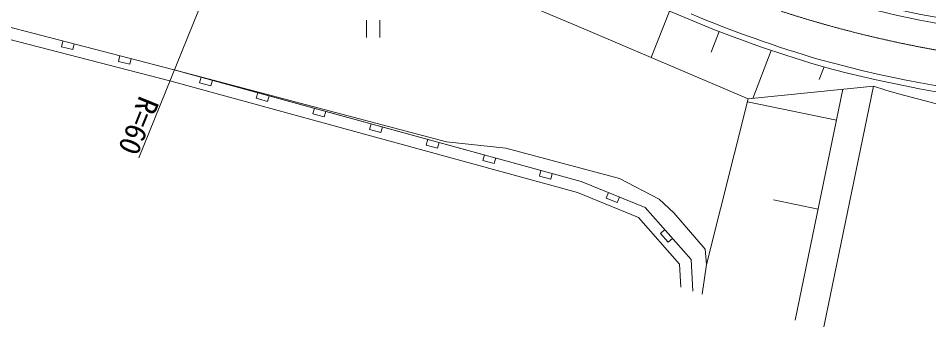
# Model space of a CAD drawing. Units: millimetres, scale not verified. Extents: x 40000 to 680000, y 20000 to 380000.
# Drawn here: x 402246 to 479768, y 262054 to 288336 of the extents above; entities that cross this region are included whole.
import ezdxf
from ezdxf.enums import TextEntityAlignment as Align

# ---------------------------------------------------------------- set-up
doc = ezdxf.new("R2010")
doc.units = ezdxf.units.MM
doc.header["$LTSCALE"] = 1000
doc.linetypes.add('CHAIN', pattern=[18.5, 12, -1.5, 3.5, -1.5])
doc.layers.add('M-BGD', color=7, linetype='Continuous', lineweight=13)
doc.layers.add('M-BMK', color=2, linetype='CHAIN', lineweight=13)
doc.styles.add('ＭＳ ゴシック', font='')
doc.styles.get('ＭＳ ゴシック').set_extended_font_data('MS Gothic')

msp = doc.modelspace()

# ---------------------------------------------------------------- linework, layer by layer
at = {"layer": 'M-BGD'}
for p, q in [((424427, 305937), (412521, 276455)), ((449809, 287679), (421823, 299488)), ((451391, 291598), (459334, 288249)), ((457684, 288945), (456147, 284978)), ((415415, 283981), (398793, 288266)), ((398793, 288266), (415415, 283981)), ((431896, 288182), (431896, 286682)), ((433021, 288182), (433021, 286682)), ((464400, 281461), (449809, 287679)), ((415169, 283012), (398695, 287258)), ((461922, 287201), (461240, 285440)), ((406055, 286394), (405931, 285910)), ((406899, 285660), (407024, 286144)), ((405931, 285910), (406899, 285660)), ((466363, 285587), (464779, 281499)), ((410897, 285146), (410772, 284661)), ((410772, 284661), (411741, 284412)), ((411741, 284412), (411865, 284896)), ((438703, 277813), (415415, 283981)), ((415415, 283981), (450187, 274427)), ((450187, 274427), (415434, 283976)), ((470848, 284192), (470430, 283112)), ((449864, 273478), (415169, 283012)), ((417826, 283319), (417694, 282836)), ((418658, 282572), (418790, 283054)), ((417694, 282836), (418658, 282572)), ((475053, 282545), (464400, 281461)), ((472446, 282279), (468393, 262623)), ((472446, 282279), (468393, 262623)), ((475053, 282545), (470828, 262054)), ((422647, 281994), (422515, 281512)), ((422515, 281512), (423479, 281247)), ((423479, 281247), (423612, 281729)), ((460841, 267354), (464400, 281461)), ((427469, 280669), (427336, 280187)), ((471902, 279643), (464339, 281202)), ((427336, 280187), (428301, 279922)), ((428301, 279922), (428433, 280404)), ((432290, 279344), (432158, 278862)), ((432158, 278862), (433122, 278597)), ((433122, 278597), (433254, 279079)), ((437111, 278020), (436979, 277537)), ((436979, 277537), (437943, 277273)), ((437943, 277273), (438076, 277755)), ((443756, 277280), (438703, 277813)), ((453443, 274678), (443756, 277280)), ((441933, 276695), (441800, 276213)), ((441800, 276213), (442764, 275948)), ((442764, 275948), (442897, 276430)), ((446754, 275370), (446622, 274888)), ((446622, 274888), (447586, 274623)), ((447586, 274623), (447718, 275105)), ((456827, 272921), (453443, 274678)), ((455636, 272204), (450187, 274427)), ((450187, 274427), (455636, 272204)), ((455041, 271367), (449864, 273478)), ((452502, 273483), (452313, 273020)), ((452313, 273020), (453239, 272642)), ((453239, 272642), (453428, 273105)), ((458051, 271761), (456827, 272921)), ((459530, 267789), (455636, 272204)), ((455636, 272204), (459530, 267789)), ((470343, 272080), (466561, 272859)), ((458550, 267389), (455041, 271367)), ((460732, 268658), (458051, 271761)), ((457290, 270329), (456915, 269999)), ((456915, 269999), (457576, 269249)), ((457576, 269249), (457951, 269579)), ((460841, 267354), (460732, 268658)), ((459672, 265090), (459530, 267789)), ((459530, 267789), (459672, 265090)), ((458653, 265423), (458550, 267389)), ((460469, 264836), (460841, 267354))]:
    msp.add_line(p, q, dxfattribs=at)
for centre, radius, start, end in [((496442, 374398), 87472, 246.6063, 266.7548), ((496442, 374398), 87972, 246.6063, 266.75465), ((499446, 383556), 102904, 247.17554, 253.69387), ((499446, 383556), 103404, 247.17554, 253.69789), ((498037, 384057), 103000, 254.52432, 276.7347), ((498037, 384057), 103500, 254.52432, 276.7347), ((502342, 370225), 91829, 252.71236, 274.92088)]:
    msp.add_arc(centre, radius, start, end, dxfattribs=at)
at = {"layer": 'M-BMK'}
for start, end in [(252.03183, 254.52432), (254.52432, 265.98336)]:
    msp.add_arc((498037, 384057), 100000, start, end, dxfattribs=at)

# ---------------------------------------------------------------- texts
at = {"layer": 'M-BGD', "style": 'ＭＳ ゴシック'}
msp.add_text('R=60', height=1833, rotation=248.009, dxfattribs=at).set_placement((412075, 282027), align=Align.BOTTOM_LEFT)

doc.saveas('drawing.dxf')
